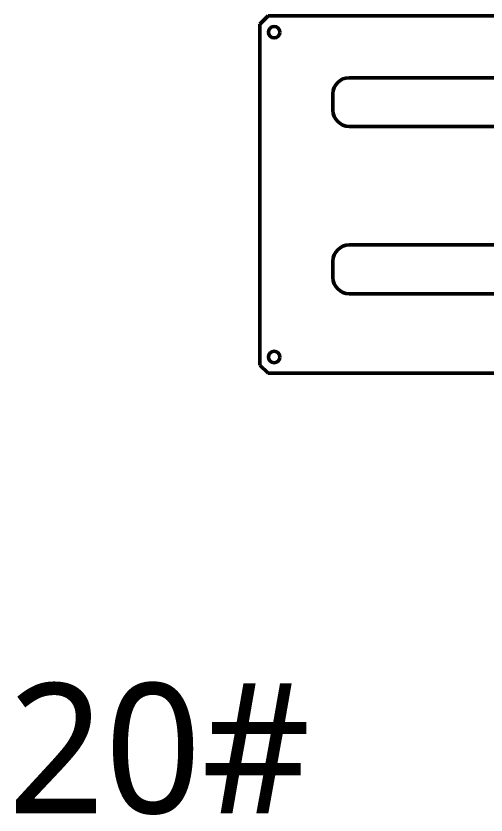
# Model space of a CAD drawing. Header units: inches. Extents: x 17901 to 26602, y 9673 to 14036.
# Drawn here: x 17910.1 to 18199.4, y 12656.6 to 13148.6 of the extents above; entities that cross this region are included whole.
import ezdxf

# ---------------------------------------------------------------- set-up
doc = ezdxf.new("R2010")
doc.units = ezdxf.units.IN
doc.header["$MEASUREMENT"] = 0
doc.layers.add('粗实线', color=7, linetype='Continuous', lineweight=50)
doc.styles.get("Standard").update_dxf_attribs({"font": 'txt', "bigfont": 'gbcbig.shx'})

msp = doc.modelspace()

# ---------------------------------------------------------------- linework, layer by layer
at = {"layer": '粗实线', "ltscale": 0.176777}
for p, q in [((18065.214, 13148.627), (18060.214, 13143.627)), ((18060.214, 12933.627), (18065.214, 12928.627))]:
    msp.add_line(p, q, dxfattribs=at)
at = {"layer": '粗实线'}
for p, q in [((18376.014, 13148.627), (18065.214, 13148.627)), ((18060.214, 12933.627), (18060.214, 13143.627)), ((18270.214, 13110.627), (18115.214, 13110.627)), ((18270.214, 13080.627), (18115.214, 13080.627)), ((18270.214, 13007.627), (18115.214, 13007.627)), ((18270.214, 12977.627), (18115.214, 12977.627)), ((18376.014, 12928.627), (18065.214, 12928.627))]:
    msp.add_line(p, q, dxfattribs=at)
at = {"layer": '粗实线', "ltscale": 0.25}
for p, q in [((18105.214, 13090.627), (18105.214, 13100.627)), ((18105.214, 12987.627), (18105.214, 12997.627))]:
    msp.add_line(p, q, dxfattribs=at)
at = {"layer": '粗实线'}
for centre in [(18069.014, 13138.627), (18069.014, 12938.627)]:
    msp.add_circle(centre, 3.5, dxfattribs=at)
for centre, start, end in [((18115.214, 13100.627), 90, 180), ((18115.214, 13090.627), 180, 270), ((18115.214, 12997.627), 90, 180), ((18115.214, 12987.627), 180, 270)]:
    msp.add_arc(centre, 10, start, end, dxfattribs=at)

# ---------------------------------------------------------------- texts
at = {"insert": (17905.049, 12737.712), "char_height": 80, "width": 258.21166, "attachment_point": 1}
msp.add_mtext('{\\fMicrosoft YaHei|b0|i0|c134|p34;20#}', dxfattribs=at)

doc.saveas('drawing.dxf')
